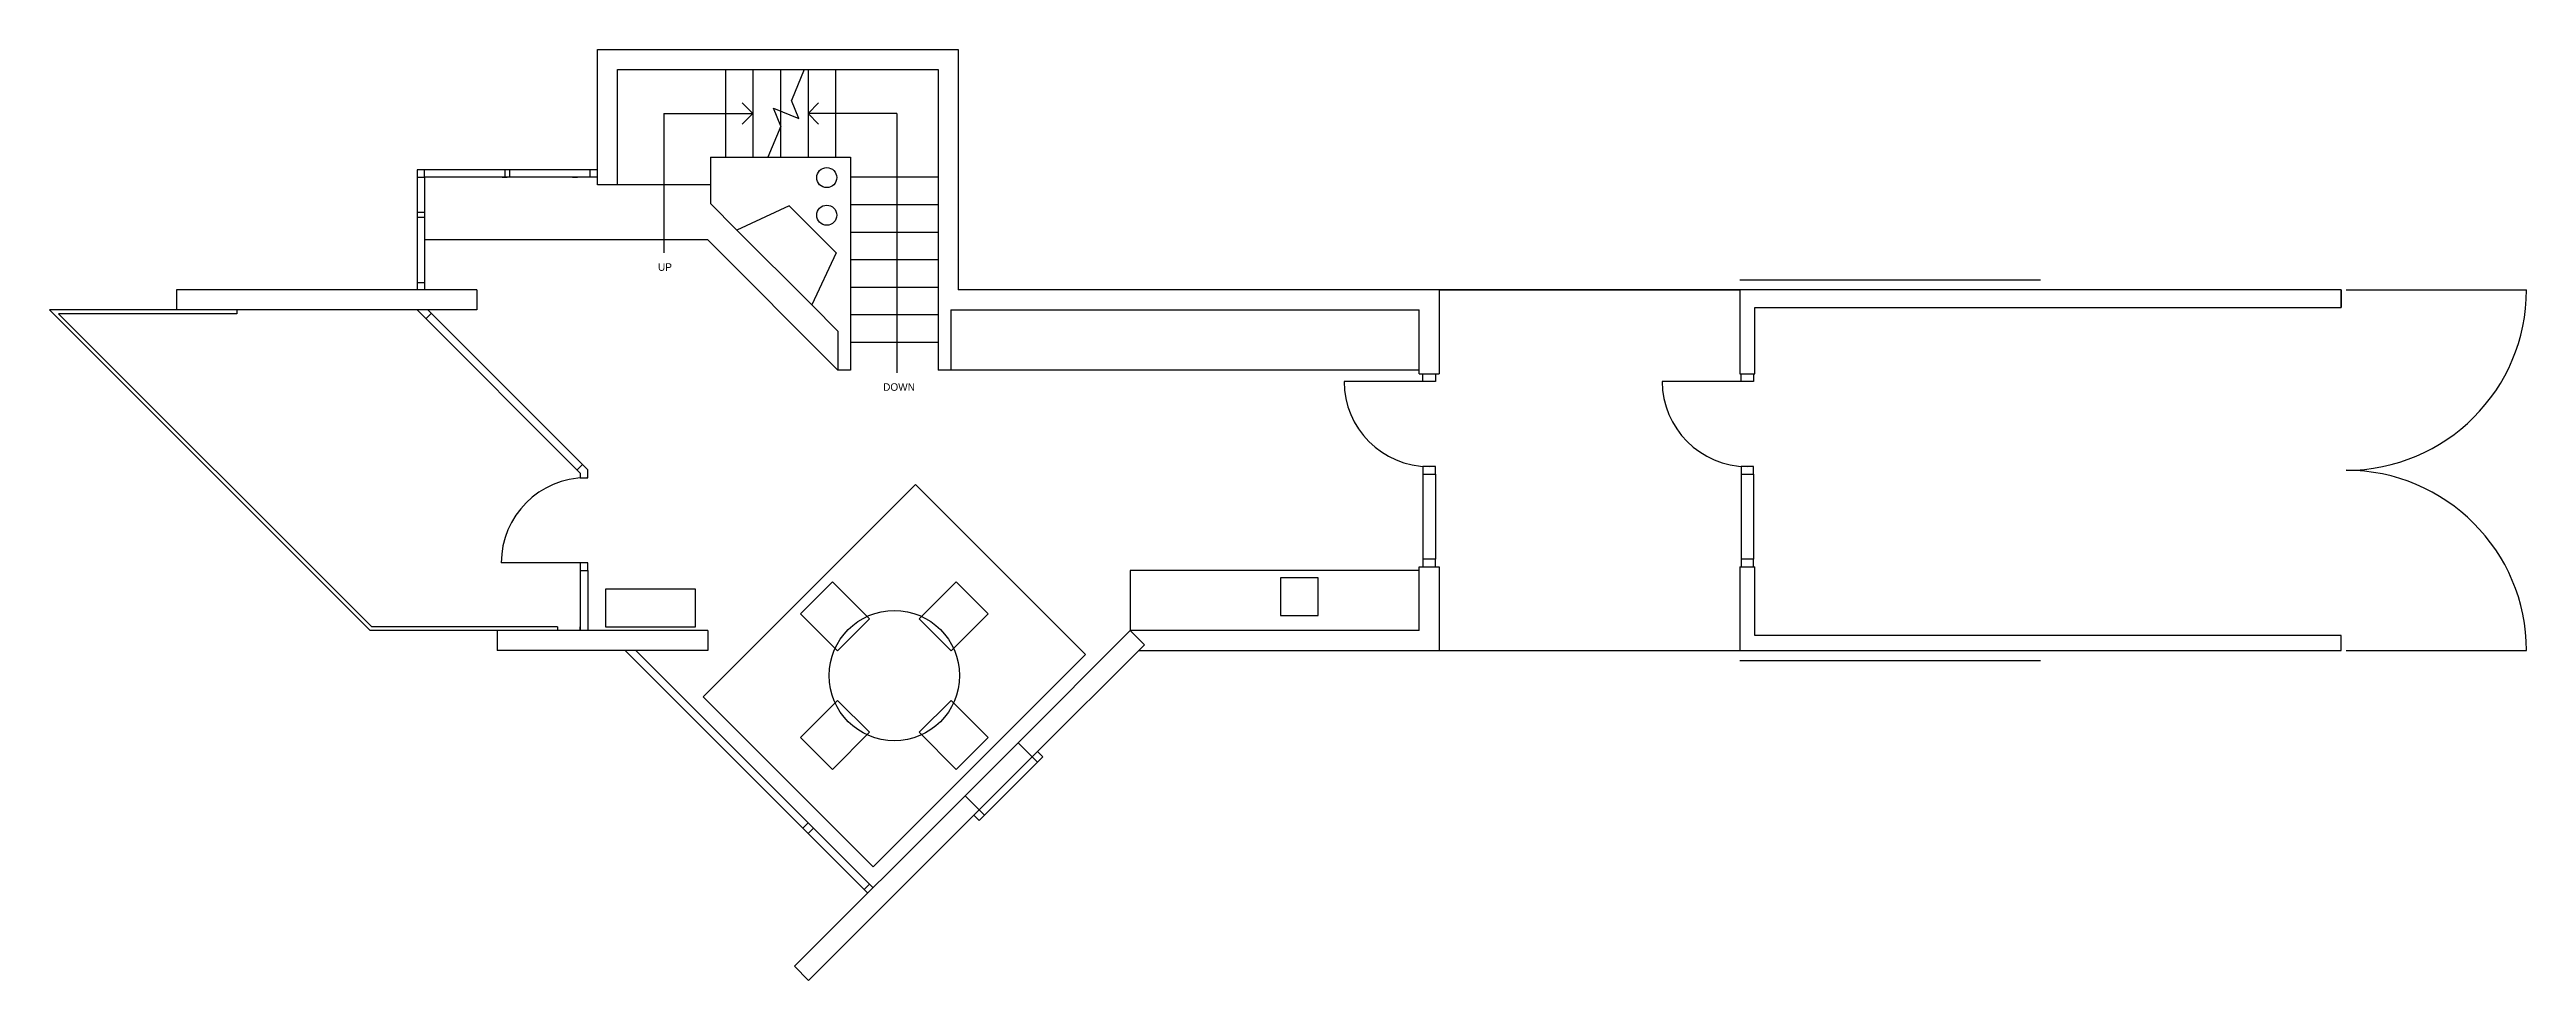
# Model space of a CAD drawing. Header units: inches. Extents: x -3589 to 7564, y 1292 to 4546.
# Drawn here: x 5229 to 6217, y 1292 to 1663 of the extents above; entities that cross this region are included whole.
import ezdxf

# ---------------------------------------------------------------- set-up
doc = ezdxf.new("R2010")
doc.units = ezdxf.units.IN
doc.header["$LTSCALE"] = 1.25
doc.header["$MEASUREMENT"] = 0
doc.layers.get('0').update_dxf_attribs({"color": 253})
for name, color, linetype in [('A-doors', 254, 'Continuous'), ('A-furniture', 33, 'Continuous'), ('A-glazing', 252, 'Continuous'), ('A-millwork', 252, 'Continuous'), ('A-stairs', 252, 'Continuous'), ('A-text', 254, 'Continuous'), ('A-walls', 7, 'Continuous')]:
    doc.layers.add(name, color=color, linetype=linetype)

msp = doc.modelspace()

# ---------------------------------------------------------------- linework, layer by layer
for p, q in [((5903.27, 1567.28, 5147.57), (5783.27, 1567.28, 5147.57)), ((5783.27, 1567.28, 5147.57), (5903.27, 1567.28, 5147.57)), ((5783.27, 1423.28, 5147.57), (5903.27, 1423.28, 5147.57))]:
    msp.add_line(p, q)
at = {"layer": 'A-doors'}
for p, q in [((5903.27, 1571.28, 5147.57), (6023.27, 1571.28, 5147.57)), ((6145.27, 1567.28, 5147.57), (6217.27, 1567.28, 5147.57)), ((5776.77, 1530.78, 5147.57), (5776.77, 1533.78, 5147.57)), ((5776.77, 1533.78, 5147.57), (5781.77, 1533.78, 5147.57)), ((5781.77, 1533.78, 5147.57), (5781.77, 1530.78, 5147.57)), ((5903.77, 1530.78, 5147.57), (5903.77, 1533.78, 5147.57)), ((5903.77, 1533.78, 5147.57), (5908.77, 1533.78, 5147.57)), ((5908.77, 1533.78, 5147.57), (5908.77, 1530.78, 5147.57)), ((5779.27, 1530.78, 5147.57), (5745.27, 1530.78, 5147.57)), ((5781.77, 1530.78, 5147.57), (5776.77, 1530.78, 5147.57)), ((5906.27, 1530.78, 5147.57), (5872.27, 1530.78, 5147.57)), ((5908.77, 1530.78, 5147.57), (5903.77, 1530.78, 5147.57)), ((5440.36, 1494.18, 5147.57), (5440.36, 1492.28, 5147.57)), ((5443.36, 1492.28, 5147.57), (5443.36, 1495.43, 5147.57)), ((5776.77, 1496.78, 5147.57), (5776.77, 1493.78, 5147.57)), ((5781.77, 1496.78, 5147.57), (5776.77, 1496.78, 5147.57)), ((5776.77, 1493.78, 5147.57), (5781.77, 1493.78, 5147.57)), ((5781.77, 1493.78, 5147.57), (5781.77, 1496.78, 5147.57)), ((5903.77, 1496.78, 5147.57), (5903.77, 1493.78, 5147.57)), ((5908.77, 1496.78, 5147.57), (5903.77, 1496.78, 5147.57)), ((5903.77, 1493.78, 5147.57), (5908.77, 1493.78, 5147.57)), ((5903.77, 1493.78, 5147.57), (5903.77, 1459.78, 5147.57)), ((5908.77, 1493.78, 5147.57), (5908.77, 1496.78, 5147.57)), ((5908.77, 1493.78, 5147.57), (5908.77, 1459.78, 5147.57)), ((5440.36, 1492.28, 5147.57), (5443.36, 1492.28, 5147.57)), ((5440.86, 1458.28, 5147.57), (5408.86, 1458.28, 5147.57)), ((5440.36, 1458.28, 5147.57), (5440.36, 1455.28, 5147.57)), ((5443.36, 1458.28, 5147.57), (5440.36, 1458.28, 5147.57)), ((5440.36, 1455.28, 5147.57), (5443.36, 1455.28, 5147.57)), ((5443.36, 1455.28, 5147.57), (5443.36, 1458.28, 5147.57)), ((5776.77, 1459.78, 5147.57), (5776.77, 1456.78, 5147.57)), ((5781.77, 1459.78, 5147.57), (5776.77, 1459.78, 5147.57)), ((5776.77, 1456.78, 5147.57), (5781.77, 1456.78, 5147.57)), ((5781.77, 1456.78, 5147.57), (5781.77, 1459.78, 5147.57)), ((5903.77, 1459.78, 5147.57), (5903.77, 1456.78, 5147.57)), ((5908.77, 1459.78, 5147.57), (5903.77, 1459.78, 5147.57)), ((5903.77, 1456.78, 5147.57), (5908.77, 1456.78, 5147.57)), ((5908.77, 1456.78, 5147.57), (5908.77, 1459.78, 5147.57)), ((5903.27, 1419.28, 5147.57), (6023.27, 1419.28, 5147.57)), ((6145.27, 1423.28, 5147.57), (6217.27, 1423.28, 5147.57))]:
    msp.add_line(p, q, dxfattribs=at)
for centre, radius, start, end in [((6145.27, 1567.28, 5147.57), 72, 270, 0), ((5779.27, 1530.78, 5147.57), 34, 180, 270), ((5906.27, 1530.78, 5147.57), 34, 180, 270), ((6145.27, 1423.28, 5147.57), 72, 0, 90), ((5442.86, 1458.28, 5147.57), 34, 90, 180)]:
    msp.add_arc(centre, radius, start, end, dxfattribs=at)
at = {"layer": 'A-furniture', "elevation": 5147.57}
msp.add_lwpolyline([(5489.4, 1404.79), (5557.28, 1336.91), (5642.13, 1421.76), (5574.25, 1489.64)], close=True, dxfattribs=at)
for points in [[(5450.43, 1447.78), (5450.43, 1432.78), (5486.43, 1432.78), (5486.43, 1447.78), (5450.43, 1447.78)], [(5555.87, 1435.9), (5541.02, 1450.75), (5528.29, 1438.02), (5543.14, 1423.17), (5555.87, 1435.9)], [(5588.39, 1423.17), (5603.24, 1438.02), (5590.51, 1450.75), (5575.66, 1435.9), (5588.39, 1423.17)], [(5555.87, 1390.65), (5541.02, 1375.8), (5528.29, 1388.53), (5543.14, 1403.38), (5555.87, 1390.65)], [(5588.39, 1403.38), (5603.24, 1388.53), (5590.51, 1375.8), (5575.66, 1390.65), (5588.39, 1403.38)]]:
    msp.add_lwpolyline(points, dxfattribs=at)
at = {"layer": 'A-furniture'}
msp.add_circle((5565.77, 1413.28, 5147.57), 26, dxfattribs=at)
at = {"layer": 'A-glazing'}
for p, q in [((5375.27, 1615.28, 5147.57), (5375.27, 1612.28, 5147.57)), ((5447.27, 1615.28, 5147.57), (5375.27, 1615.28, 5147.57)), ((5375.27, 1612.28, 5147.57), (5375.27, 1567.28, 5147.57)), ((5375.27, 1612.28, 5147.57), (5378.27, 1612.28, 5147.57)), ((5378.27, 1612.28, 5147.57), (5378.27, 1615.28, 5147.57)), ((5378.27, 1612.28, 5147.57), (5378.27, 1567.28, 5147.57)), ((5447.27, 1612.28, 5147.57), (5378.27, 1612.28, 5147.57)), ((5409.27, 1612.28, 5147.57), (5411.27, 1612.28, 5147.57)), ((5410.27, 1615.28, 5147.57), (5410.27, 1612.28, 5147.57)), ((5412.27, 1612.28, 5147.57), (5410.27, 1612.28, 5147.57)), ((5412.27, 1612.28, 5147.57), (5412.27, 1615.28, 5147.57)), ((5439.27, 1615.28, 5147.57), (5437.27, 1615.28, 5147.57)), ((5437.27, 1612.28, 5147.57), (5439.27, 1612.28, 5147.57)), ((5444.27, 1615.28, 5147.57), (5444.27, 1612.28, 5147.57)), ((5375.27, 1598.28, 5147.57), (5378.27, 1598.28, 5147.57)), ((5375.27, 1596.28, 5147.57), (5378.27, 1596.28, 5147.57)), ((5375.27, 1570.28, 5147.57), (5378.27, 1570.28, 5147.57)), ((5440.36, 1494.18, 5147.57), (5375.27, 1559.28, 5147.57)), ((5380.92, 1557.86, 5147.57), (5378.8, 1555.74, 5147.57)), ((5443.36, 1495.43, 5147.57), (5379.51, 1559.28, 5147.57)), ((5441.23, 1497.55, 5147.57), (5439.11, 1495.43, 5147.57)), ((5776.77, 1493.78, 5147.57), (5776.77, 1459.78, 5147.57)), ((5781.77, 1493.78, 5147.57), (5781.77, 1459.78, 5147.57)), ((5440.36, 1455.28, 5147.57), (5440.36, 1431.28, 5147.57)), ((5443.36, 1455.28, 5147.57), (5443.36, 1431.28, 5147.57)), ((5555.16, 1326.48, 5147.57), (5458.37, 1423.28, 5147.57)), ((5557.28, 1328.6, 5147.57), (5462.61, 1423.28, 5147.57)), ((5593.99, 1365.31, 5147.57), (5615.18, 1386.51, 5147.57)), ((5599.65, 1359.66, 5147.57), (5620.84, 1380.85, 5147.57)), ((5599.65, 1355.41, 5147.57), (5625.08, 1380.85, 5147.57)), ((5622.96, 1378.73, 5147.57), (5620.84, 1380.85, 5147.57)), ((5625.08, 1380.85, 5147.57), (5622.96, 1382.97, 5147.57)), ((5599.65, 1355.41, 5147.57), (5597.52, 1357.53, 5147.57)), ((5601.77, 1357.53, 5147.57), (5599.65, 1359.66, 5147.57)), ((5529.28, 1352.36, 5147.57), (5531.4, 1354.48, 5147.57)), ((5531.4, 1350.24, 5147.57), (5533.52, 1352.36, 5147.57)), ((5553.74, 1327.9, 5147.57), (5555.87, 1330.02, 5147.57))]:
    msp.add_line(p, q, dxfattribs=at)
at = {"layer": 'A-millwork'}
for p, q in [((5279.27, 1559.28, 5147.57), (5228.55, 1559.28, 5147.57)), ((5356.55, 1431.28, 5147.57), (5228.55, 1559.28, 5147.57)), ((5303.27, 1557.78, 5147.57), (5232.17, 1557.78, 5147.57)), ((5357.17, 1432.78, 5147.57), (5232.17, 1557.78, 5147.57)), ((5303.27, 1559.28, 5147.57), (5303.27, 1557.78, 5147.57)), ((5775.27, 1535.28, 5147.57), (5588.27, 1535.28, 5147.57)), ((5659.95, 1455.28, 5147.57), (5659.95, 1431.28, 5147.57)), ((5775.27, 1455.28, 5147.57), (5659.95, 1455.28, 5147.57)), ((5719.95, 1452.28, 5147.57), (5719.95, 1437.28, 5147.57)), ((5734.95, 1452.28, 5147.57), (5719.95, 1452.28, 5147.57)), ((5734.95, 1437.28, 5147.57), (5734.95, 1452.28, 5147.57)), ((5719.95, 1437.28, 5147.57), (5734.95, 1437.28, 5147.57)), ((5407.27, 1431.28, 5147.57), (5356.55, 1431.28, 5147.57)), ((5431.27, 1432.78, 5147.57), (5357.17, 1432.78, 5147.57)), ((5431.27, 1432.78, 5147.57), (5431.27, 1431.28, 5147.57)), ((5440.36, 1431.28, 5147.57), (5440.36, 1432.78, 5147.57))]:
    msp.add_line(p, q, dxfattribs=at)
at = {"layer": 'A-stairs'}
for p, q in [((5498.31, 1655.28, 5147.57), (5498.31, 1620.28, 5147.57)), ((5509.31, 1655.28, 5147.57), (5509.31, 1620.28, 5147.57)), ((5520.31, 1655.28, 5147.57), (5520.31, 1620.28, 5147.57)), ((5529.81, 1655.28, 5147.57), (5524.66, 1642.86, 5147.57)), ((5531.31, 1655.28, 5147.57), (5531.31, 1620.28, 5147.57)), ((5542.31, 1655.28, 5147.57), (5542.31, 1620.28, 5147.57)), ((5527.64, 1635.67, 5147.57), (5524.66, 1642.86, 5147.57)), ((5520.45, 1632.69, 5147.57), (5515.31, 1620.28, 5147.57)), ((5517.48, 1639.88, 5147.57), (5527.64, 1635.67, 5147.57)), ((5520.45, 1632.69, 5147.57), (5517.48, 1639.88, 5147.57)), ((5583.27, 1612.28, 5147.57), (5548.27, 1612.28, 5147.57)), ((5492.35, 1609.28, 5147.57), (5455.27, 1609.28, 5147.57)), ((5583.27, 1601.28, 5147.57), (5548.27, 1601.28, 5147.57)), ((5491.27, 1587.28, 5147.57), (5378.27, 1587.28, 5147.57)), ((5543.27, 1535.28, 5147.57), (5491.27, 1587.28, 5147.57)), ((5583.27, 1590.28, 5147.57), (5548.27, 1590.28, 5147.57)), ((5583.27, 1579.28, 5147.57), (5548.27, 1579.28, 5147.57)), ((5583.27, 1568.28, 5147.57), (5548.27, 1568.28, 5147.57)), ((5583.27, 1557.28, 5147.57), (5548.27, 1557.28, 5147.57)), ((5583.27, 1546.28, 5147.57), (5548.27, 1546.28, 5147.57))]:
    msp.add_line(p, q, dxfattribs=at)
at = {"layer": 'A-text'}
for p, q in [((5509.31, 1637.78, 5147.57), (5505.07, 1642.02, 5147.57)), ((5531.31, 1637.78, 5147.57), (5535.55, 1642.02, 5147.57)), ((5473.81, 1637.78, 5147.57), (5473.81, 1582.04, 5147.57)), ((5473.81, 1637.78, 5147.57), (5509.31, 1637.78, 5147.57)), ((5509.31, 1637.78, 5147.57), (5505.07, 1633.53, 5147.57)), ((5531.31, 1637.78, 5147.57), (5535.55, 1633.53, 5147.57)), ((5566.81, 1637.78, 5147.57), (5531.31, 1637.78, 5147.57)), ((5566.81, 1637.78, 5147.57), (5566.81, 1534.14, 5147.57))]:
    msp.add_line(p, q, dxfattribs=at)
at = {"layer": 'A-walls'}
for p, q in [((5447.27, 1609.28, 5147.57), (5447.27, 1663.28, 5147.57)), ((5447.27, 1663.28, 5147.57), (5591.27, 1663.28, 5147.57)), ((5591.27, 1663.28, 5147.57), (5591.27, 1567.28, 5147.57)), ((5455.27, 1609.28, 5147.57), (5455.27, 1655.28, 5147.57)), ((5455.27, 1655.28, 5147.57), (5583.27, 1655.28, 5147.57)), ((5583.27, 1655.28, 5147.57), (5583.27, 1535.28, 5147.57)), ((5492.35, 1620.28, 5147.57), (5492.35, 1601.74, 5147.57)), ((5492.35, 1620.28, 5147.57), (5548.27, 1620.28, 5147.57)), ((5548.27, 1620.28, 5147.57), (5548.27, 1535.28, 5147.57)), ((5455.27, 1609.28, 5147.57), (5447.27, 1609.28, 5147.57)), ((5502.82, 1591.28, 5147.57), (5492.35, 1601.74, 5147.57)), ((5523.77, 1600.84, 5147.57), (5502.96, 1591.14, 5147.57)), ((5542.5, 1582.11, 5147.57), (5523.77, 1600.84, 5147.57)), ((5502.82, 1591.28, 5147.57), (5532.8, 1561.3, 5147.57)), ((5542.5, 1582.11, 5147.57), (5532.8, 1561.3, 5147.57)), ((5279.27, 1567.28, 5147.57), (5279.27, 1559.28, 5147.57)), ((5399.07, 1567.28, 5147.57), (5279.27, 1567.28, 5147.57)), ((5399.07, 1567.28, 5147.57), (5399.07, 1559.28, 5147.57)), ((5783.27, 1567.28, 5147.57), (5591.27, 1567.28, 5147.57)), ((5783.27, 1567.28, 5147.57), (5783.27, 1533.78, 5147.57)), ((5903.27, 1567.28, 5147.57), (5903.27, 1533.78, 5147.57)), ((6143.27, 1567.28, 5147.57), (5903.27, 1567.28, 5147.57)), ((6143.27, 1567.28, 5147.57), (6143.27, 1560.28, 5147.57)), ((6143.27, 1560.28, 5147.57), (6143.27, 1567.28, 5147.57)), ((5399.07, 1559.28, 5147.57), (5279.27, 1559.28, 5147.57)), ((5543.27, 1550.83, 5147.57), (5532.8, 1561.3, 5147.57)), ((5588.27, 1559.28, 5147.57), (5775.27, 1559.28, 5147.57)), ((5588.27, 1559.28, 5147.57), (5588.27, 1535.28, 5147.57)), ((5775.27, 1533.78, 5147.57), (5775.27, 1559.28, 5147.57)), ((5909.27, 1533.78, 5147.57), (5909.27, 1560.28, 5147.57)), ((5909.27, 1560.28, 5147.57), (6143.27, 1560.28, 5147.57)), ((5543.27, 1550.83, 5147.57), (5543.27, 1535.28, 5147.57)), ((5548.27, 1535.28, 5147.57), (5543.27, 1535.28, 5147.57)), ((5588.27, 1535.28, 5147.57), (5583.27, 1535.28, 5147.57)), ((5775.27, 1533.78, 5147.57), (5783.27, 1533.78, 5147.57)), ((5903.27, 1533.78, 5147.57), (5909.27, 1533.78, 5147.57)), ((5775.27, 1431.28, 5147.57), (5775.27, 1456.78, 5147.57)), ((5775.27, 1456.78, 5147.57), (5783.27, 1456.78, 5147.57)), ((5783.27, 1456.78, 5147.57), (5783.27, 1423.28, 5147.57)), ((5903.27, 1456.78, 5147.57), (5903.27, 1423.28, 5147.57)), ((5903.27, 1456.78, 5147.57), (5909.27, 1456.78, 5147.57)), ((5909.27, 1429.28, 5147.57), (5909.27, 1456.78, 5147.57)), ((5407.27, 1431.28, 5147.57), (5407.27, 1423.28, 5147.57)), ((5491.27, 1431.28, 5147.57), (5407.27, 1431.28, 5147.57)), ((5491.27, 1431.28, 5147.57), (5491.27, 1423.28, 5147.57)), ((5615.18, 1386.51, 5147.57), (5659.95, 1431.28, 5147.57)), ((5665.61, 1425.62, 5147.57), (5620.84, 1380.85, 5147.57)), ((5665.61, 1425.62, 5147.57), (5659.95, 1431.28, 5147.57)), ((5775.27, 1431.28, 5147.57), (5659.95, 1431.28, 5147.57)), ((6143.27, 1429.28, 5147.57), (5909.27, 1429.28, 5147.57)), ((6143.27, 1423.28, 5147.57), (6143.27, 1429.28, 5147.57)), ((5491.27, 1423.28, 5147.57), (5407.27, 1423.28, 5147.57)), ((5663.27, 1423.28, 5147.57), (5783.27, 1423.28, 5147.57)), ((5903.27, 1423.28, 5147.57), (6143.27, 1423.28, 5147.57)), ((5620.84, 1380.85, 5147.57), (5615.18, 1386.51, 5147.57)), ((5525.9, 1297.22, 5147.57), (5593.99, 1365.31, 5147.57)), ((5599.65, 1359.66, 5147.57), (5593.99, 1365.31, 5147.57)), ((5599.65, 1359.66, 5147.57), (5531.56, 1291.57, 5147.57)), ((5531.56, 1291.57, 5147.57), (5525.9, 1297.22, 5147.57))]:
    msp.add_line(p, q, dxfattribs=at)
for centre in [(5538.79, 1612.13, 5147.57), (5538.79, 1597.13, 5147.57)]:
    msp.add_circle(centre, 4, dxfattribs=at)

# ---------------------------------------------------------------- texts
at = {"layer": 'A-text'}
for s, p in [('UP', (5471.43, 1574.91, 5147.57)), ('DOWN', (5561.29, 1527.02, 5147.57))]:
    msp.add_text(s, height=3, dxfattribs=at).set_placement(p)

doc.saveas('drawing.dxf')
